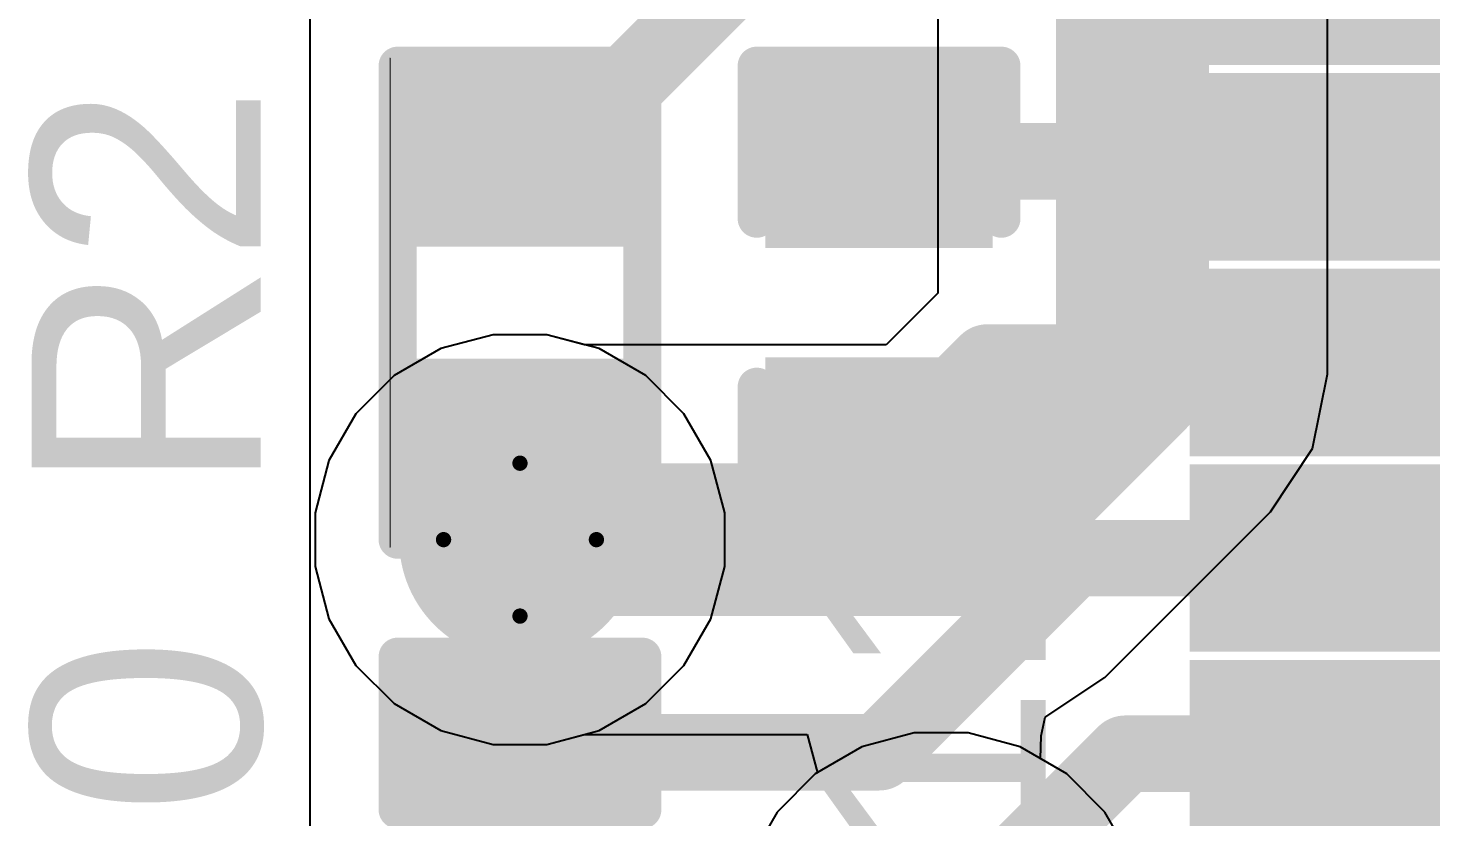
# Model space of a CAD drawing. Header units: inches. Extents: x -17.5 to 14.7, y -6.2 to 5.9.
# Drawn here: x 0.5095 to 0.6931, y 2.8973 to 3.0005 of the extents above; entities that cross this region are included whole.
import ezdxf

# ---------------------------------------------------------------- set-up
doc = ezdxf.new("R2010")
doc.units = ezdxf.units.IN
doc.header["$MEASUREMENT"] = 0
for name, color, linetype in [('Bottom Layer', 5, 'Continuous'), ('Bottom Solder', 6, 'Continuous'), ('Drill Drawing', 1, 'Continuous'), ('Ground Layer', 76, 'Continuous'), ('Power Layer', 16, 'Continuous'), ('Top Layer', 1, 'Continuous'), ('Top Overlay', 2, 'Continuous'), ('Top Paste', 8, 'Continuous'), ('Top Solder', 216, 'Continuous'), ('Via Holes', 16, 'Continuous')]:
    doc.layers.add(name, color=color, linetype=linetype)
doc.styles.add('Arial', font='', dxfattribs={"height": 0.2})
doc.styles.get('Arial').set_extended_font_data('Arial')

# ---------------------------------------------------------------- blocks, each defined once
blk = doc.blocks.new('20_HTSSOP_82')
at = {"layer": 'Top Layer'}
for points in [[(-0.15197, 0.04665), (-0.08189, 0.04665), (-0.08189, 0.03012), (-0.15197, 0.03012)], [(-0.15197, 0.02106), (-0.08189, 0.02106), (-0.08189, 0.00453), (-0.15197, 0.00453)], [(-0.15197, -0.00453), (-0.08189, -0.00453), (-0.08189, -0.02106), (-0.15197, -0.02106)], [(-0.15197, -0.03012), (-0.08189, -0.03012), (-0.08189, -0.04665), (-0.15197, -0.04665)], [(-0.15197, -0.05571), (-0.08189, -0.05571), (-0.08189, -0.07224), (-0.15197, -0.07224)]]:
    blk.add_hatch(color=1, dxfattribs=at).paths.add_polyline_path(points)
at = {"layer": 'Top Paste'}
for points in [[(-0.15197, 0.04665), (-0.08189, 0.04665), (-0.08189, 0.03012), (-0.15197, 0.03012)], [(-0.15197, 0.02106), (-0.08189, 0.02106), (-0.08189, 0.00453), (-0.15197, 0.00453)], [(-0.15197, -0.00453), (-0.08189, -0.00453), (-0.08189, -0.02106), (-0.15197, -0.02106)], [(-0.15197, -0.03012), (-0.08189, -0.03012), (-0.08189, -0.04665), (-0.15197, -0.04665)], [(-0.15197, -0.05571), (-0.08189, -0.05571), (-0.08189, -0.07224), (-0.15197, -0.07224)]]:
    blk.add_hatch(color=8, dxfattribs=at).paths.add_polyline_path(points)
at = {"layer": 'Top Solder'}
for points in [[(-0.15597, 0.05065), (-0.07789, 0.05065), (-0.07789, 0.02612), (-0.15597, 0.02612)], [(-0.15597, 0.02506), (-0.07789, 0.02506), (-0.07789, 0.00053), (-0.15597, 0.00053)], [(-0.15597, -0.00053), (-0.07789, -0.00053), (-0.07789, -0.02506), (-0.15597, -0.02506)], [(-0.15597, -0.02612), (-0.07789, -0.02612), (-0.07789, -0.05065), (-0.15597, -0.05065)], [(-0.15597, -0.05171), (-0.07789, -0.05171), (-0.07789, -0.07624), (-0.15597, -0.07624)]]:
    blk.add_hatch(color=216, dxfattribs=at).paths.add_polyline_path(points)
blk = doc.blocks.new('R___0402_126')
at = {"layer": 'Top Layer'}
for points in [[(-0.0275, -0.0125), (-0.0275, 0.0125), (-0.0095, 0.0125), (-0.0095, -0.0125)], [(0.0095, -0.0125), (0.0095, 0.0125), (0.0275, 0.0125), (0.0275, -0.0125)]]:
    blk.add_hatch(color=1, dxfattribs=at).paths.add_polyline_path(points)
at = {"layer": 'Top Paste'}
for points in [[(-0.0275, -0.0125), (-0.0275, 0.0125), (-0.0095, 0.0125), (-0.0095, -0.0125)], [(0.0095, -0.0125), (0.0095, 0.0125), (0.0275, 0.0125), (0.0275, -0.0125)]]:
    blk.add_hatch(color=8, dxfattribs=at).paths.add_polyline_path(points)
at = {"layer": 'Top Solder'}
for points in [[(-0.02967, -0.01467), (-0.02967, 0.01467), (-0.00733, 0.01467), (-0.00733, -0.01467)], [(0.00733, -0.01467), (0.00733, 0.01467), (0.02967, 0.01467), (0.02967, -0.01467)]]:
    blk.add_hatch(color=216, dxfattribs=at).paths.add_polyline_path(points)
at = {"layer": 'Top Overlay'}
for points in [[(0.031, 0.016, 0.005, 0.005, 0), (-0.031, 0.016, 0.005, 0.005, 0)], [(-0.031, -0.016, 0.005, 0.005, 0), (-0.031, 0.016, 0.005, 0.005, 0)], [(0.031, -0.016, 0.005, 0.005, 0), (0.031, 0.016, 0.005, 0.005, 0)], [(0.031, -0.016, 0.005, 0.005, 0), (-0.031, -0.016, 0.005, 0.005, 0)], [(0.032, -0.017, 0.000127, 0.000127, 0), (-0.032, -0.017, 0.000127, 0.000127, 0)]]:
    blk.add_lwpolyline(points, format="xyseb", dxfattribs=at)
for points in [[(-0.03225, 0.016, 0.0025, 0.0025, 1), (-0.02975, 0.016, 0.0025, 0.0025, 1)], [(-0.03225, 0.016, 0.0025, 0.0025, 1), (-0.02975, 0.016, 0.0025, 0.0025, 1)], [(0.02975, 0.016, 0.0025, 0.0025, 1), (0.03225, 0.016, 0.0025, 0.0025, 1)], [(0.02975, 0.016, 0.0025, 0.0025, 1), (0.03225, 0.016, 0.0025, 0.0025, 1)], [(-0.03225, -0.016, 0.0025, 0.0025, 1), (-0.02975, -0.016, 0.0025, 0.0025, 1)], [(-0.03225, -0.016, 0.0025, 0.0025, 1), (-0.02975, -0.016, 0.0025, 0.0025, 1)], [(0.02975, -0.016, 0.0025, 0.0025, 1), (0.03225, -0.016, 0.0025, 0.0025, 1)], [(0.02975, -0.016, 0.0025, 0.0025, 1), (0.03225, -0.016, 0.0025, 0.0025, 1)], [(-0.03203, -0.017, 0.0000635, 0.0000635, 1), (-0.03197, -0.017, 0.0000635, 0.0000635, 1)], [(0.03197, -0.017, 0.0000635, 0.0000635, 1), (0.03203, -0.017, 0.0000635, 0.0000635, 1)]]:
    blk.add_lwpolyline(points, format="xyseb", close=True, dxfattribs=at)
blk = doc.blocks.new('C___0402_208')
at = {"layer": 'Top Layer'}
for points in [[(-0.0275, -0.0125), (-0.0275, 0.0125), (-0.0095, 0.0125), (-0.0095, -0.0125)], [(0.0095, -0.0125), (0.0095, 0.0125), (0.0275, 0.0125), (0.0275, -0.0125)]]:
    blk.add_hatch(color=1, dxfattribs=at).paths.add_polyline_path(points)
at = {"layer": 'Top Paste'}
for points in [[(-0.0275, -0.0125), (-0.0275, 0.0125), (-0.0095, 0.0125), (-0.0095, -0.0125)], [(0.0095, -0.0125), (0.0095, 0.0125), (0.0275, 0.0125), (0.0275, -0.0125)]]:
    blk.add_hatch(color=8, dxfattribs=at).paths.add_polyline_path(points)
at = {"layer": 'Top Solder'}
for points in [[(-0.02986, -0.01486), (-0.02986, 0.01486), (-0.00714, 0.01486), (-0.00714, -0.01486)], [(0.00714, -0.01486), (0.00714, 0.01486), (0.02986, 0.01486), (0.02986, -0.01486)]]:
    blk.add_hatch(color=216, dxfattribs=at).paths.add_polyline_path(points)
at = {"layer": 'Top Overlay'}
for points in [[(-0.031, 0.016, 0.005, 0.005, 0), (-0.031, -0.016, 0.005, 0.005, 0)], [(-0.031, 0.016, 0.005, 0.005, 0), (-0.011, 0.016, 0.005, 0.005, 0)], [(0.011, 0.016, 0.005, 0.005, 0), (0.031, 0.016, 0.005, 0.005, 0)], [(0.031, 0.016, 0.005, 0.005, 0), (0.031, -0.016, 0.005, 0.005, 0)], [(-0.031, -0.016, 0.005, 0.005, 0), (-0.011, -0.016, 0.005, 0.005, 0)], [(0.011, -0.016, 0.005, 0.005, 0), (0.031, -0.016, 0.005, 0.005, 0)]]:
    blk.add_lwpolyline(points, format="xyseb", dxfattribs=at)
for points in [[(-0.03225, 0.016, 0.0025, 0.0025, 1), (-0.02975, 0.016, 0.0025, 0.0025, 1)], [(-0.03225, 0.016, 0.0025, 0.0025, 1), (-0.02975, 0.016, 0.0025, 0.0025, 1)], [(-0.01225, 0.016, 0.0025, 0.0025, 1), (-0.00975, 0.016, 0.0025, 0.0025, 1)], [(0.00975, 0.016, 0.0025, 0.0025, 1), (0.01225, 0.016, 0.0025, 0.0025, 1)], [(0.02975, 0.016, 0.0025, 0.0025, 1), (0.03225, 0.016, 0.0025, 0.0025, 1)], [(0.02975, 0.016, 0.0025, 0.0025, 1), (0.03225, 0.016, 0.0025, 0.0025, 1)], [(-0.03225, -0.016, 0.0025, 0.0025, 1), (-0.02975, -0.016, 0.0025, 0.0025, 1)], [(-0.03225, -0.016, 0.0025, 0.0025, 1), (-0.02975, -0.016, 0.0025, 0.0025, 1)], [(-0.01225, -0.016, 0.0025, 0.0025, 1), (-0.00975, -0.016, 0.0025, 0.0025, 1)], [(0.00975, -0.016, 0.0025, 0.0025, 1), (0.01225, -0.016, 0.0025, 0.0025, 1)], [(0.02975, -0.016, 0.0025, 0.0025, 1), (0.03225, -0.016, 0.0025, 0.0025, 1)], [(0.02975, -0.016, 0.0025, 0.0025, 1), (0.03225, -0.016, 0.0025, 0.0025, 1)]]:
    blk.add_lwpolyline(points, format="xyseb", close=True, dxfattribs=at)
blk = doc.blocks.new('C___0402_209')
at = {"layer": 'Top Layer'}
for points in [[(-0.0275, -0.0125), (-0.0275, 0.0125), (-0.0095, 0.0125), (-0.0095, -0.0125)], [(0.0095, -0.0125), (0.0095, 0.0125), (0.0275, 0.0125), (0.0275, -0.0125)]]:
    blk.add_hatch(color=1, dxfattribs=at).paths.add_polyline_path(points)
at = {"layer": 'Top Paste'}
for points in [[(-0.0275, -0.0125), (-0.0275, 0.0125), (-0.0095, 0.0125), (-0.0095, -0.0125)], [(0.0095, -0.0125), (0.0095, 0.0125), (0.0275, 0.0125), (0.0275, -0.0125)]]:
    blk.add_hatch(color=8, dxfattribs=at).paths.add_polyline_path(points)
at = {"layer": 'Top Solder'}
for points in [[(-0.02986, -0.01486), (-0.02986, 0.01486), (-0.00714, 0.01486), (-0.00714, -0.01486)], [(0.00714, -0.01486), (0.00714, 0.01486), (0.02986, 0.01486), (0.02986, -0.01486)]]:
    blk.add_hatch(color=216, dxfattribs=at).paths.add_polyline_path(points)
at = {"layer": 'Top Overlay'}
for points in [[(-0.031, 0.016, 0.005, 0.005, 0), (-0.031, -0.016, 0.005, 0.005, 0)], [(-0.031, 0.016, 0.005, 0.005, 0), (-0.011, 0.016, 0.005, 0.005, 0)], [(0.011, 0.016, 0.005, 0.005, 0), (0.031, 0.016, 0.005, 0.005, 0)], [(0.031, 0.016, 0.005, 0.005, 0), (0.031, -0.016, 0.005, 0.005, 0)], [(-0.031, -0.016, 0.005, 0.005, 0), (-0.011, -0.016, 0.005, 0.005, 0)], [(0.011, -0.016, 0.005, 0.005, 0), (0.031, -0.016, 0.005, 0.005, 0)]]:
    blk.add_lwpolyline(points, format="xyseb", dxfattribs=at)
for points in [[(-0.03225, 0.016, 0.0025, 0.0025, 1), (-0.02975, 0.016, 0.0025, 0.0025, 1)], [(-0.03225, 0.016, 0.0025, 0.0025, 1), (-0.02975, 0.016, 0.0025, 0.0025, 1)], [(-0.01225, 0.016, 0.0025, 0.0025, 1), (-0.00975, 0.016, 0.0025, 0.0025, 1)], [(0.00975, 0.016, 0.0025, 0.0025, 1), (0.01225, 0.016, 0.0025, 0.0025, 1)], [(0.02975, 0.016, 0.0025, 0.0025, 1), (0.03225, 0.016, 0.0025, 0.0025, 1)], [(0.02975, 0.016, 0.0025, 0.0025, 1), (0.03225, 0.016, 0.0025, 0.0025, 1)], [(-0.03225, -0.016, 0.0025, 0.0025, 1), (-0.02975, -0.016, 0.0025, 0.0025, 1)], [(-0.03225, -0.016, 0.0025, 0.0025, 1), (-0.02975, -0.016, 0.0025, 0.0025, 1)], [(-0.01225, -0.016, 0.0025, 0.0025, 1), (-0.00975, -0.016, 0.0025, 0.0025, 1)], [(0.00975, -0.016, 0.0025, 0.0025, 1), (0.01225, -0.016, 0.0025, 0.0025, 1)], [(0.02975, -0.016, 0.0025, 0.0025, 1), (0.03225, -0.016, 0.0025, 0.0025, 1)], [(0.02975, -0.016, 0.0025, 0.0025, 1), (0.03225, -0.016, 0.0025, 0.0025, 1)]]:
    blk.add_lwpolyline(points, format="xyseb", close=True, dxfattribs=at)

msp = doc.modelspace()

# ---------------------------------------------------------------- hatches: boundary and pattern name
at = {"layer": 'Bottom Layer'}
h = msp.add_hatch(color=5, dxfattribs=at)
edge = h.paths.add_edge_path()
edge.add_arc((0.57391, 2.93359), 0.01181, 0, 360)
at = {"layer": 'Bottom Solder'}
h = msp.add_hatch(color=6, dxfattribs=at)
edge = h.paths.add_edge_path()
edge.add_arc((0.57391, 2.93359), 0.01581, 0, 360)
at = {"layer": 'Ground Layer'}
h = msp.add_hatch(color=76, dxfattribs=at)
edge = h.paths.add_edge_path()
edge.add_arc((0.57391, 2.93359), 0.01181, 0, 360)
at = {"layer": 'Power Layer'}
h = msp.add_hatch(color=16, dxfattribs=at)
edge = h.paths.add_edge_path()
edge.add_arc((0.57391, 2.93359), 0.01181, 0, 360)
at = {"layer": 'Top Layer'}
msp.add_hatch(color=1, dxfattribs=at).paths.add_polyline_path([(0.58577, 2.95188), (0.56203, 2.95188), (0.56203, 2.93325), (0.58577, 2.93325)])
h = msp.add_hatch(color=1, dxfattribs=at)
edge = h.paths.add_edge_path()
edge.add_arc((0.57391, 2.93359), 0.01181, 0, 360)
at = {"layer": 'Top Solder'}
h = msp.add_hatch(color=216, dxfattribs=at)
edge = h.paths.add_edge_path()
edge.add_arc((0.57391, 2.93359), 0.01581, 0, 360)
at = {"layer": 'Via Holes'}
h = msp.add_hatch(color=7, dxfattribs=at)
edge = h.paths.add_edge_path()
edge.add_arc((0.57391, 2.93359), 0.00591, 0, 360)

# ---------------------------------------------------------------- linework, layer by layer
at = {"layer": 'Bottom Layer'}
for p, q in [((0.57038, 2.9604), (0.56356, 2.95858)), ((0.57744, 2.9604), (0.57038, 2.9604)), ((0.58426, 2.95858), (0.57744, 2.9604)), ((0.56356, 2.95858), (0.55745, 2.95505)), ((0.59037, 2.95505), (0.58426, 2.95858)), ((0.55745, 2.95505), (0.55245, 2.95006)), ((0.59536, 2.95006), (0.59037, 2.95505)), ((0.55245, 2.95006), (0.54892, 2.94394)), ((0.59889, 2.94394), (0.59536, 2.95006)), ((0.54892, 2.94394), (0.5471, 2.93712)), ((0.60072, 2.93712), (0.59889, 2.94394)), ((0.5471, 2.93712), (0.5471, 2.93006)), ((0.60072, 2.93006), (0.60072, 2.93712)), ((0.5471, 2.93006), (0.54892, 2.92324)), ((0.59889, 2.92324), (0.60072, 2.93006)), ((0.54892, 2.92324), (0.55245, 2.91713)), ((0.59536, 2.91713), (0.59889, 2.92324)), ((0.55245, 2.91713), (0.55745, 2.91214)), ((0.59037, 2.91214), (0.59536, 2.91713)), ((0.55745, 2.91214), (0.56356, 2.90861)), ((0.58426, 2.90861), (0.59037, 2.91214)), ((0.56356, 2.90861), (0.57038, 2.90678)), ((0.57744, 2.90678), (0.58426, 2.90861)), ((0.62547, 2.9083), (0.61865, 2.90647)), ((0.63253, 2.9083), (0.62547, 2.9083)), ((0.63935, 2.90647), (0.63253, 2.9083)), ((0.57038, 2.90678), (0.57744, 2.90678)), ((0.61865, 2.90647), (0.61254, 2.90294)), ((0.64546, 2.90294), (0.63935, 2.90647)), ((0.61254, 2.90294), (0.60755, 2.89795)), ((0.65045, 2.89795), (0.64546, 2.90294)), ((0.60755, 2.89795), (0.60402, 2.89184)), ((0.65398, 2.89184), (0.65045, 2.89795))]:
    msp.add_line(p, q, dxfattribs=at)
at = {"layer": 'Drill Drawing'}
for points in [[(0.56391, 2.93359, 0.002, 0.002, 0), (0.57391, 2.94359, 0.002, 0.002, 0)], [(0.57391, 2.94359, 0.002, 0.002, 0), (0.58391, 2.93359, 0.002, 0.002, 0)], [(0.56391, 2.93359, 0.002, 0.002, 0), (0.57391, 2.92359, 0.002, 0.002, 0)], [(0.57391, 2.92359, 0.002, 0.002, 0), (0.58391, 2.93359, 0.002, 0.002, 0)]]:
    msp.add_lwpolyline(points, format="xyseb", dxfattribs=at)
for points in [[(0.57341, 2.94359, 0.001, 0.001, 1), (0.57441, 2.94359, 0.001, 0.001, 1)], [(0.57341, 2.94359, 0.001, 0.001, 1), (0.57441, 2.94359, 0.001, 0.001, 1)], [(0.56341, 2.93359, 0.001, 0.001, 1), (0.56441, 2.93359, 0.001, 0.001, 1)], [(0.56341, 2.93359, 0.001, 0.001, 1), (0.56441, 2.93359, 0.001, 0.001, 1)], [(0.58341, 2.93359, 0.001, 0.001, 1), (0.58441, 2.93359, 0.001, 0.001, 1)], [(0.58341, 2.93359, 0.001, 0.001, 1), (0.58441, 2.93359, 0.001, 0.001, 1)], [(0.57341, 2.92359, 0.001, 0.001, 1), (0.57441, 2.92359, 0.001, 0.001, 1)], [(0.57341, 2.92359, 0.001, 0.001, 1), (0.57441, 2.92359, 0.001, 0.001, 1)]]:
    msp.add_lwpolyline(points, format="xyseb", close=True, dxfattribs=at)
at = {"layer": 'Ground Layer'}
for p, q in [((0.57038, 2.9604), (0.56356, 2.95858)), ((0.57744, 2.9604), (0.57038, 2.9604)), ((0.58426, 2.95858), (0.57744, 2.9604)), ((0.56356, 2.95858), (0.55745, 2.95505)), ((0.59037, 2.95505), (0.58426, 2.95858)), ((0.55745, 2.95505), (0.55245, 2.95006)), ((0.59536, 2.95006), (0.59037, 2.95505)), ((0.55245, 2.95006), (0.54892, 2.94394)), ((0.59889, 2.94394), (0.59536, 2.95006)), ((0.54892, 2.94394), (0.5471, 2.93712)), ((0.60072, 2.93712), (0.59889, 2.94394)), ((0.5471, 2.93712), (0.5471, 2.93006)), ((0.60072, 2.93006), (0.60072, 2.93712)), ((0.5471, 2.93006), (0.54892, 2.92324)), ((0.59889, 2.92324), (0.60072, 2.93006)), ((0.54892, 2.92324), (0.55245, 2.91713)), ((0.59536, 2.91713), (0.59889, 2.92324)), ((0.55245, 2.91713), (0.55745, 2.91214)), ((0.59037, 2.91214), (0.59536, 2.91713)), ((0.55745, 2.91214), (0.56356, 2.90861)), ((0.58426, 2.90861), (0.59037, 2.91214)), ((0.56356, 2.90861), (0.57038, 2.90678)), ((0.57744, 2.90678), (0.58426, 2.90861)), ((0.62547, 2.9083), (0.61865, 2.90647)), ((0.63253, 2.9083), (0.62547, 2.9083)), ((0.63935, 2.90647), (0.63253, 2.9083)), ((0.57038, 2.90678), (0.57744, 2.90678)), ((0.61865, 2.90647), (0.61254, 2.90294)), ((0.64546, 2.90294), (0.63935, 2.90647)), ((0.61254, 2.90294), (0.60755, 2.89795)), ((0.65045, 2.89795), (0.64546, 2.90294)), ((0.60755, 2.89795), (0.60402, 2.89184)), ((0.65398, 2.89184), (0.65045, 2.89795))]:
    msp.add_line(p, q, dxfattribs=at)
at = {"layer": 'Power Layer'}
for p, q in [((0.62857, 3.11404), (0.62857, 2.96582)), ((0.67955, 2.95526), (0.67955, 3.11404)), ((0.62857, 2.96582), (0.62184, 2.95908)), ((0.57038, 2.9604), (0.56356, 2.95858)), ((0.57744, 2.9604), (0.57038, 2.9604)), ((0.58237, 2.95908), (0.57744, 2.9604)), ((0.62184, 2.95908), (0.58237, 2.95908)), ((0.56356, 2.95858), (0.55745, 2.95505)), ((0.67761, 2.9455), (0.67955, 2.95526)), ((0.55745, 2.95505), (0.55245, 2.95006)), ((0.55245, 2.95006), (0.54892, 2.94394)), ((0.67209, 2.93724), (0.67761, 2.9455)), ((0.54892, 2.94394), (0.5471, 2.93712)), ((0.5471, 2.93712), (0.5471, 2.93006)), ((0.65042, 2.91557), (0.67209, 2.93724)), ((0.5471, 2.93006), (0.54892, 2.92324)), ((0.54892, 2.92324), (0.55245, 2.91713)), ((0.55245, 2.91713), (0.55745, 2.91214)), ((0.64262, 2.91036), (0.65042, 2.91557)), ((0.55745, 2.91214), (0.56356, 2.90861)), ((0.6421, 2.90791), (0.64262, 2.91036)), ((0.56356, 2.90861), (0.57038, 2.90678)), ((0.57744, 2.90678), (0.58237, 2.9081)), ((0.58237, 2.9081), (0.61148, 2.9081)), ((0.61148, 2.9081), (0.61282, 2.9031)), ((0.64203, 2.90492), (0.6421, 2.90791)), ((0.57038, 2.90678), (0.57744, 2.90678)), ((0.64546, 2.90294), (0.64203, 2.90492)), ((0.61254, 2.90294), (0.60755, 2.89795)), ((0.61282, 2.9031), (0.61254, 2.90294)), ((0.65045, 2.89795), (0.64546, 2.90294)), ((0.60755, 2.89795), (0.60402, 2.89184)), ((0.65398, 2.89184), (0.65045, 2.89795))]:
    msp.add_line(p, q, dxfattribs=at)
for points in [[(0.65406, 2.95526, 0.02, 0.02, 0), (0.65406, 3.1225, 0.02, 0.02, 0)], [(0.6324, 2.93359, 0.02, 0.02, 0), (0.65406, 2.95526, 0.02, 0.02, 0)], [(0.57391, 2.93359, 0.02, 0.02, 0), (0.6324, 2.93359, 0.02, 0.02, 0)]]:
    msp.add_lwpolyline(points, format="xyseb", dxfattribs=at)
for points in [[(0.64906, 2.95526, 0.01, 0.01, 1), (0.65906, 2.95526, 0.01, 0.01, 1)], [(0.64906, 2.95526, 0.01, 0.01, 1), (0.65906, 2.95526, 0.01, 0.01, 1)], [(0.56891, 2.93359, 0.01, 0.01, 1), (0.57891, 2.93359, 0.01, 0.01, 1)], [(0.6274, 2.93359, 0.01, 0.01, 1), (0.6374, 2.93359, 0.01, 0.01, 1)], [(0.6274, 2.93359, 0.01, 0.01, 1), (0.6374, 2.93359, 0.01, 0.01, 1)]]:
    msp.add_lwpolyline(points, format="xyseb", close=True, dxfattribs=at)
at = {"layer": 'Top Layer'}
for p, q in [((0.54641, 3.00709), (0.54641, 2.95909)), ((0.54641, 2.95909), (0.54641, 2.92209)), ((0.54641, 2.92209), (0.54641, 2.88177))]:
    msp.add_line(p, q, dxfattribs=at)
for points in [[(0.58178, 2.98709, 0.01, 0.01, 0), (0.60264, 3.00795, 0.01, 0.01, 0)], [(0.57391, 2.98309, 0.01, 0.01, 0), (0.57791, 2.98709, 0.01, 0.01, 0)], [(0.57791, 2.98709, 0.01, 0.01, 0), (0.58178, 2.98709, 0.01, 0.01, 0)], [(0.62089, 2.98309, 0.01, 0.01, 0), (0.69984, 2.98309, 0.01, 0.01, 0)], [(0.62439, 2.94609, 0.01, 0.01, 0), (0.63507, 2.95677, 0.01, 0.01, 0)], [(0.63507, 2.95677, 0.01, 0.01, 0), (0.67608, 2.95677, 0.01, 0.01, 0)], [(0.62089, 2.94609, 0.01, 0.01, 0), (0.62439, 2.94609, 0.01, 0.01, 0)], [(0.6209, 2.90577, 0.01, 0.01, 0), (0.64631, 2.93118, 0.01, 0.01, 0)], [(0.64631, 2.93118, 0.01, 0.01, 0), (0.70057, 2.93118, 0.01, 0.01, 0)], [(0.57391, 2.90577, 0.01, 0.01, 0), (0.6209, 2.90577, 0.01, 0.01, 0)], [(0.629, 2.88149, 0.01, 0.01, 0), (0.6531, 2.90559, 0.01, 0.01, 0)], [(0.6531, 2.90559, 0.01, 0.01, 0), (0.70057, 2.90559, 0.01, 0.01, 0)]]:
    msp.add_lwpolyline(points, format="xyseb", dxfattribs=at)
for points in [[(0.57541, 2.98709, 0.005, 0.005, 1), (0.58041, 2.98709, 0.005, 0.005, 1)], [(0.57541, 2.98709, 0.005, 0.005, 1), (0.58041, 2.98709, 0.005, 0.005, 1)], [(0.57928, 2.98709, 0.005, 0.005, 1), (0.58428, 2.98709, 0.005, 0.005, 1)], [(0.57928, 2.98709, 0.005, 0.005, 1), (0.58428, 2.98709, 0.005, 0.005, 1)], [(0.57141, 2.98309, 0.005, 0.005, 1), (0.57641, 2.98309, 0.005, 0.005, 1)], [(0.61839, 2.98309, 0.005, 0.005, 1), (0.62339, 2.98309, 0.005, 0.005, 1)], [(0.63257, 2.95677, 0.005, 0.005, 1), (0.63757, 2.95677, 0.005, 0.005, 1)], [(0.63257, 2.95677, 0.005, 0.005, 1), (0.63757, 2.95677, 0.005, 0.005, 1)], [(0.67358, 2.95677, 0.005, 0.005, 1), (0.67858, 2.95677, 0.005, 0.005, 1)], [(0.61839, 2.94609, 0.005, 0.005, 1), (0.62339, 2.94609, 0.005, 0.005, 1)], [(0.62189, 2.94609, 0.005, 0.005, 1), (0.62689, 2.94609, 0.005, 0.005, 1)], [(0.62189, 2.94609, 0.005, 0.005, 1), (0.62689, 2.94609, 0.005, 0.005, 1)], [(0.64381, 2.93118, 0.005, 0.005, 1), (0.64881, 2.93118, 0.005, 0.005, 1)], [(0.64381, 2.93118, 0.005, 0.005, 1), (0.64881, 2.93118, 0.005, 0.005, 1)], [(0.57141, 2.90577, 0.005, 0.005, 1), (0.57641, 2.90577, 0.005, 0.005, 1)], [(0.6184, 2.90577, 0.005, 0.005, 1), (0.6234, 2.90577, 0.005, 0.005, 1)], [(0.6184, 2.90577, 0.005, 0.005, 1), (0.6234, 2.90577, 0.005, 0.005, 1)], [(0.6506, 2.90559, 0.005, 0.005, 1), (0.6556, 2.90559, 0.005, 0.005, 1)], [(0.6506, 2.90559, 0.005, 0.005, 1), (0.6556, 2.90559, 0.005, 0.005, 1)]]:
    msp.add_lwpolyline(points, format="xyseb", close=True, dxfattribs=at)

# ---------------------------------------------------------------- block references
msp.add_blockref('20_HTSSOP_82', (0.8175, 2.96957))
for name, p, rotation in [('R___0402_126', (0.57391, 2.96459), 270), ('C___0402_208', (0.62089, 2.96459), 90), ('C___0402_209', (0.57391, 2.88727), 90)]:
    msp.add_blockref(name, p, dxfattribs=dict(rotation=rotation))

# ---------------------------------------------------------------- texts
at = {"layer": 'Top Overlay', "style": 'Arial'}
for s, p in [('R2', (0.54, 2.9396)), ('C11', (0.64267, 2.8611)), ('C10', (0.54, 2.844))]:
    msp.add_text(s, height=0.03, rotation=90, dxfattribs=at).set_placement(p)

doc.saveas('drawing.dxf')
